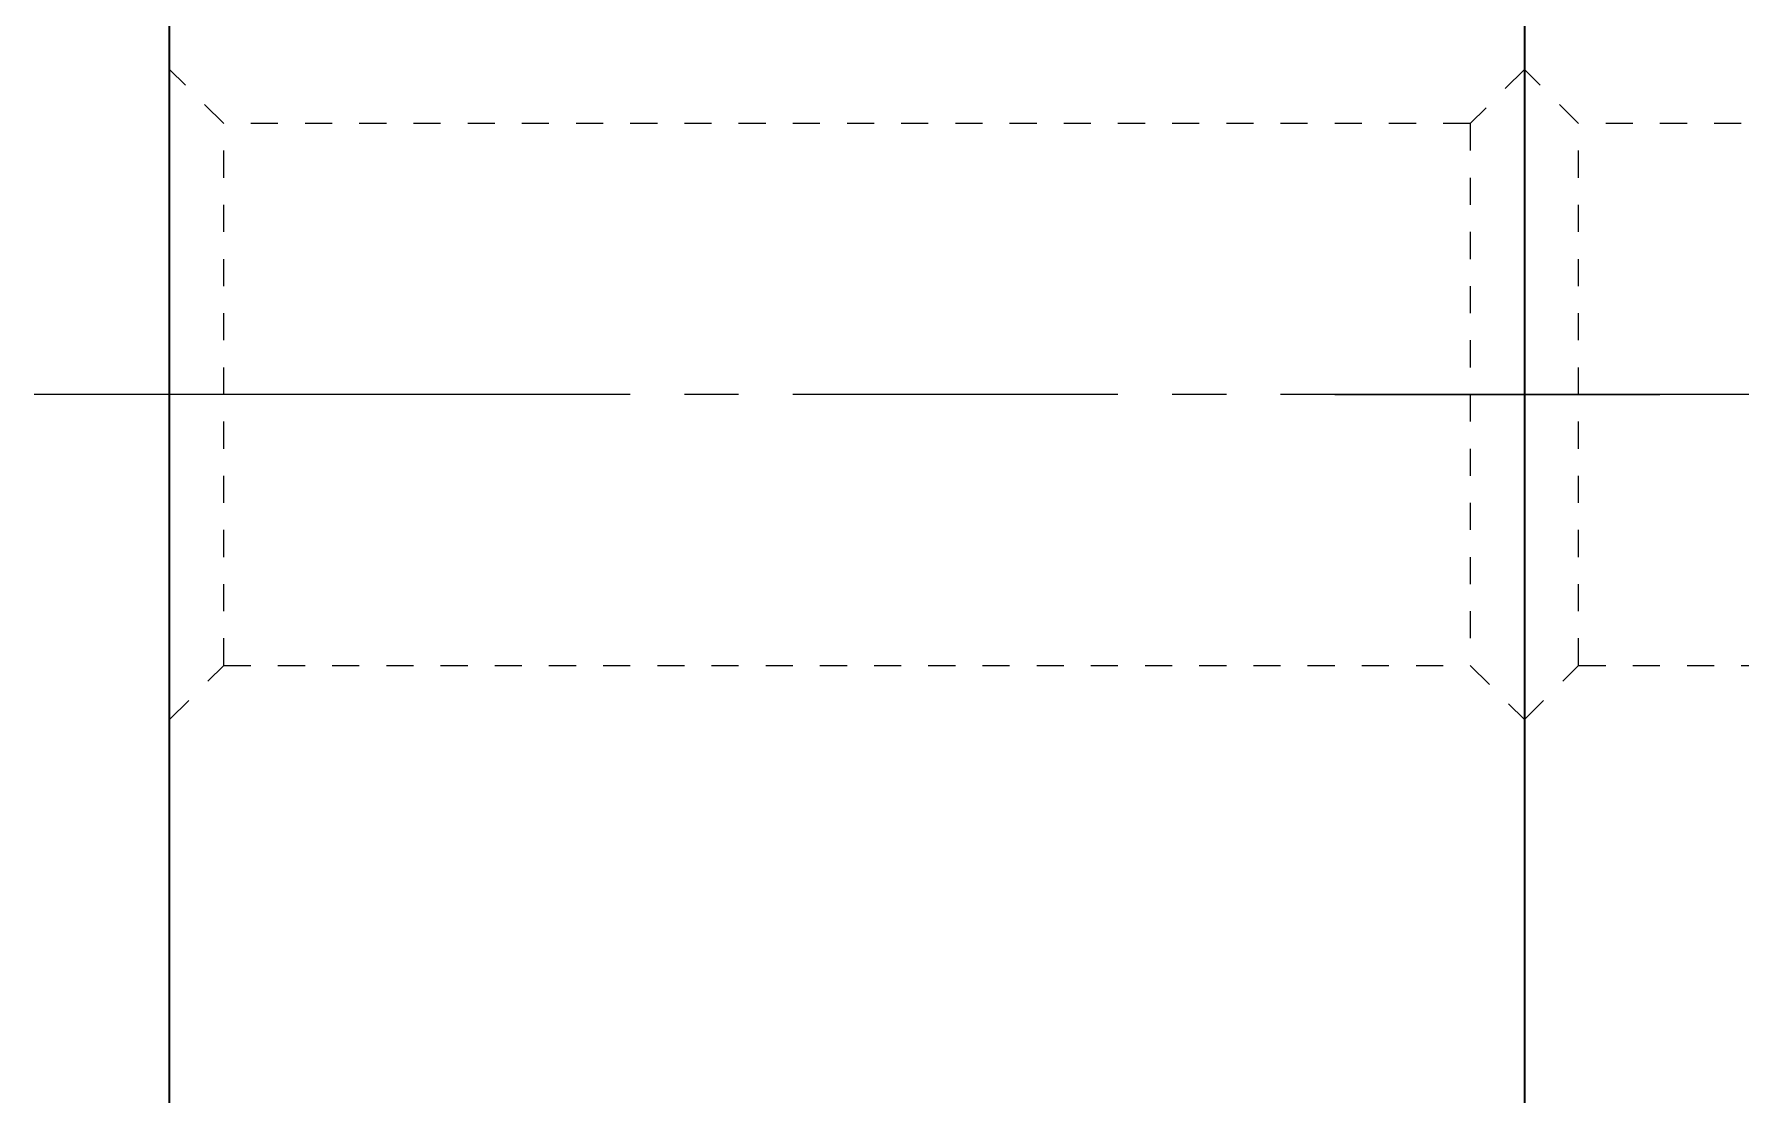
# Model space of a CAD drawing. Header units: millimetres. Extents: x -742 to 742, y -525 to 525.
# Drawn here: x -474.8 to -411.8, y -119.8 to -80.6 of the extents above; entities that cross this region are included whole.
import ezdxf

# ---------------------------------------------------------------- set-up
doc = ezdxf.new("R2010")
doc.units = ezdxf.units.MM
doc.linetypes.add('点画线', pattern=[18, 12, -2, 2, -2])
doc.linetypes.add('虚线', pattern=[2, 1, -1])
doc.layers.get('0').update_dxf_attribs({"lineweight": 35})
for name, color, linetype, lineweight in [('中心线层', 1, '点画线', 18), ('粗实线层', 7, 'Continuous', 35), ('虚线层', 6, '虚线', 18)]:
    doc.layers.add(name, color=color, linetype=linetype, lineweight=lineweight)

# ---------------------------------------------------------------- blocks, each defined once
blk = doc.blocks.new('*X8')
blk.add_line((-437.802, 60), (-437.802, -70))
at = {"layer": '虚线层', "color": 7}
for p, q in [((-435.802, 5), (-437.802, 7)), ((-389.802, 5), (-435.802, 5)), ((-435.802, -15), (-435.802, 5)), ((-437.802, -17), (-435.802, -15)), ((-435.802, -15), (-389.802, -15))]:
    blk.add_line(p, q, dxfattribs=at)
blk = doc.blocks.new('*X9')
for p, q in [((-487.802, -70), (-487.802, 60)), ((-437.802, 60), (-437.802, -70))]:
    blk.add_line(p, q)
at = {"layer": '虚线层', "color": 7}
for p, q in [((-487.802, -70), (-487.802, 60)), ((-485.802, 5), (-487.802, 7)), ((-485.802, 5), (-487.802, 7)), ((-437.802, 7), (-439.802, 5)), ((-439.802, 5), (-485.802, 5)), ((-485.802, -15), (-485.802, 5)), ((-485.802, -15), (-485.802, 5)), ((-439.802, 5), (-439.802, -15)), ((-487.802, -17), (-485.802, -15)), ((-487.802, -17), (-485.802, -15)), ((-485.802, -15), (-439.802, -15)), ((-439.802, -15), (-437.802, -17))]:
    blk.add_line(p, q, dxfattribs=at)
blk = doc.blocks.new('*X7')
at = {"layer": '中心线层'}
for p, q in [((-480.802, -5), (-492.802, -5)), ((-480.802, -5), (-492.802, -5)), ((-434.802, -5), (-490.802, -5)), ((-434.802, -5), (-490.802, -5)), ((-444.802, -5), (-432.802, -5)), ((-444.802, -5), (-432.802, -5)), ((-430.802, -5), (-442.802, -5)), ((-430.802, -5), (-442.802, -5)), ((-384.802, -5), (-440.802, -5)), ((-384.802, -5), (-440.802, -5))]:
    blk.add_line(p, q, dxfattribs=at)
at = {"color": 0, "linetype": 'ByBlock'}
for name in ['*X9', '*X8']:
    blk.add_blockref(name, (0, 0), dxfattribs=at)

msp = doc.modelspace()

# ---------------------------------------------------------------- block references
at = {"layer": '粗实线层'}
msp.add_blockref('*X7', (18.013, -88.929), dxfattribs=at)

doc.saveas('drawing.dxf')
